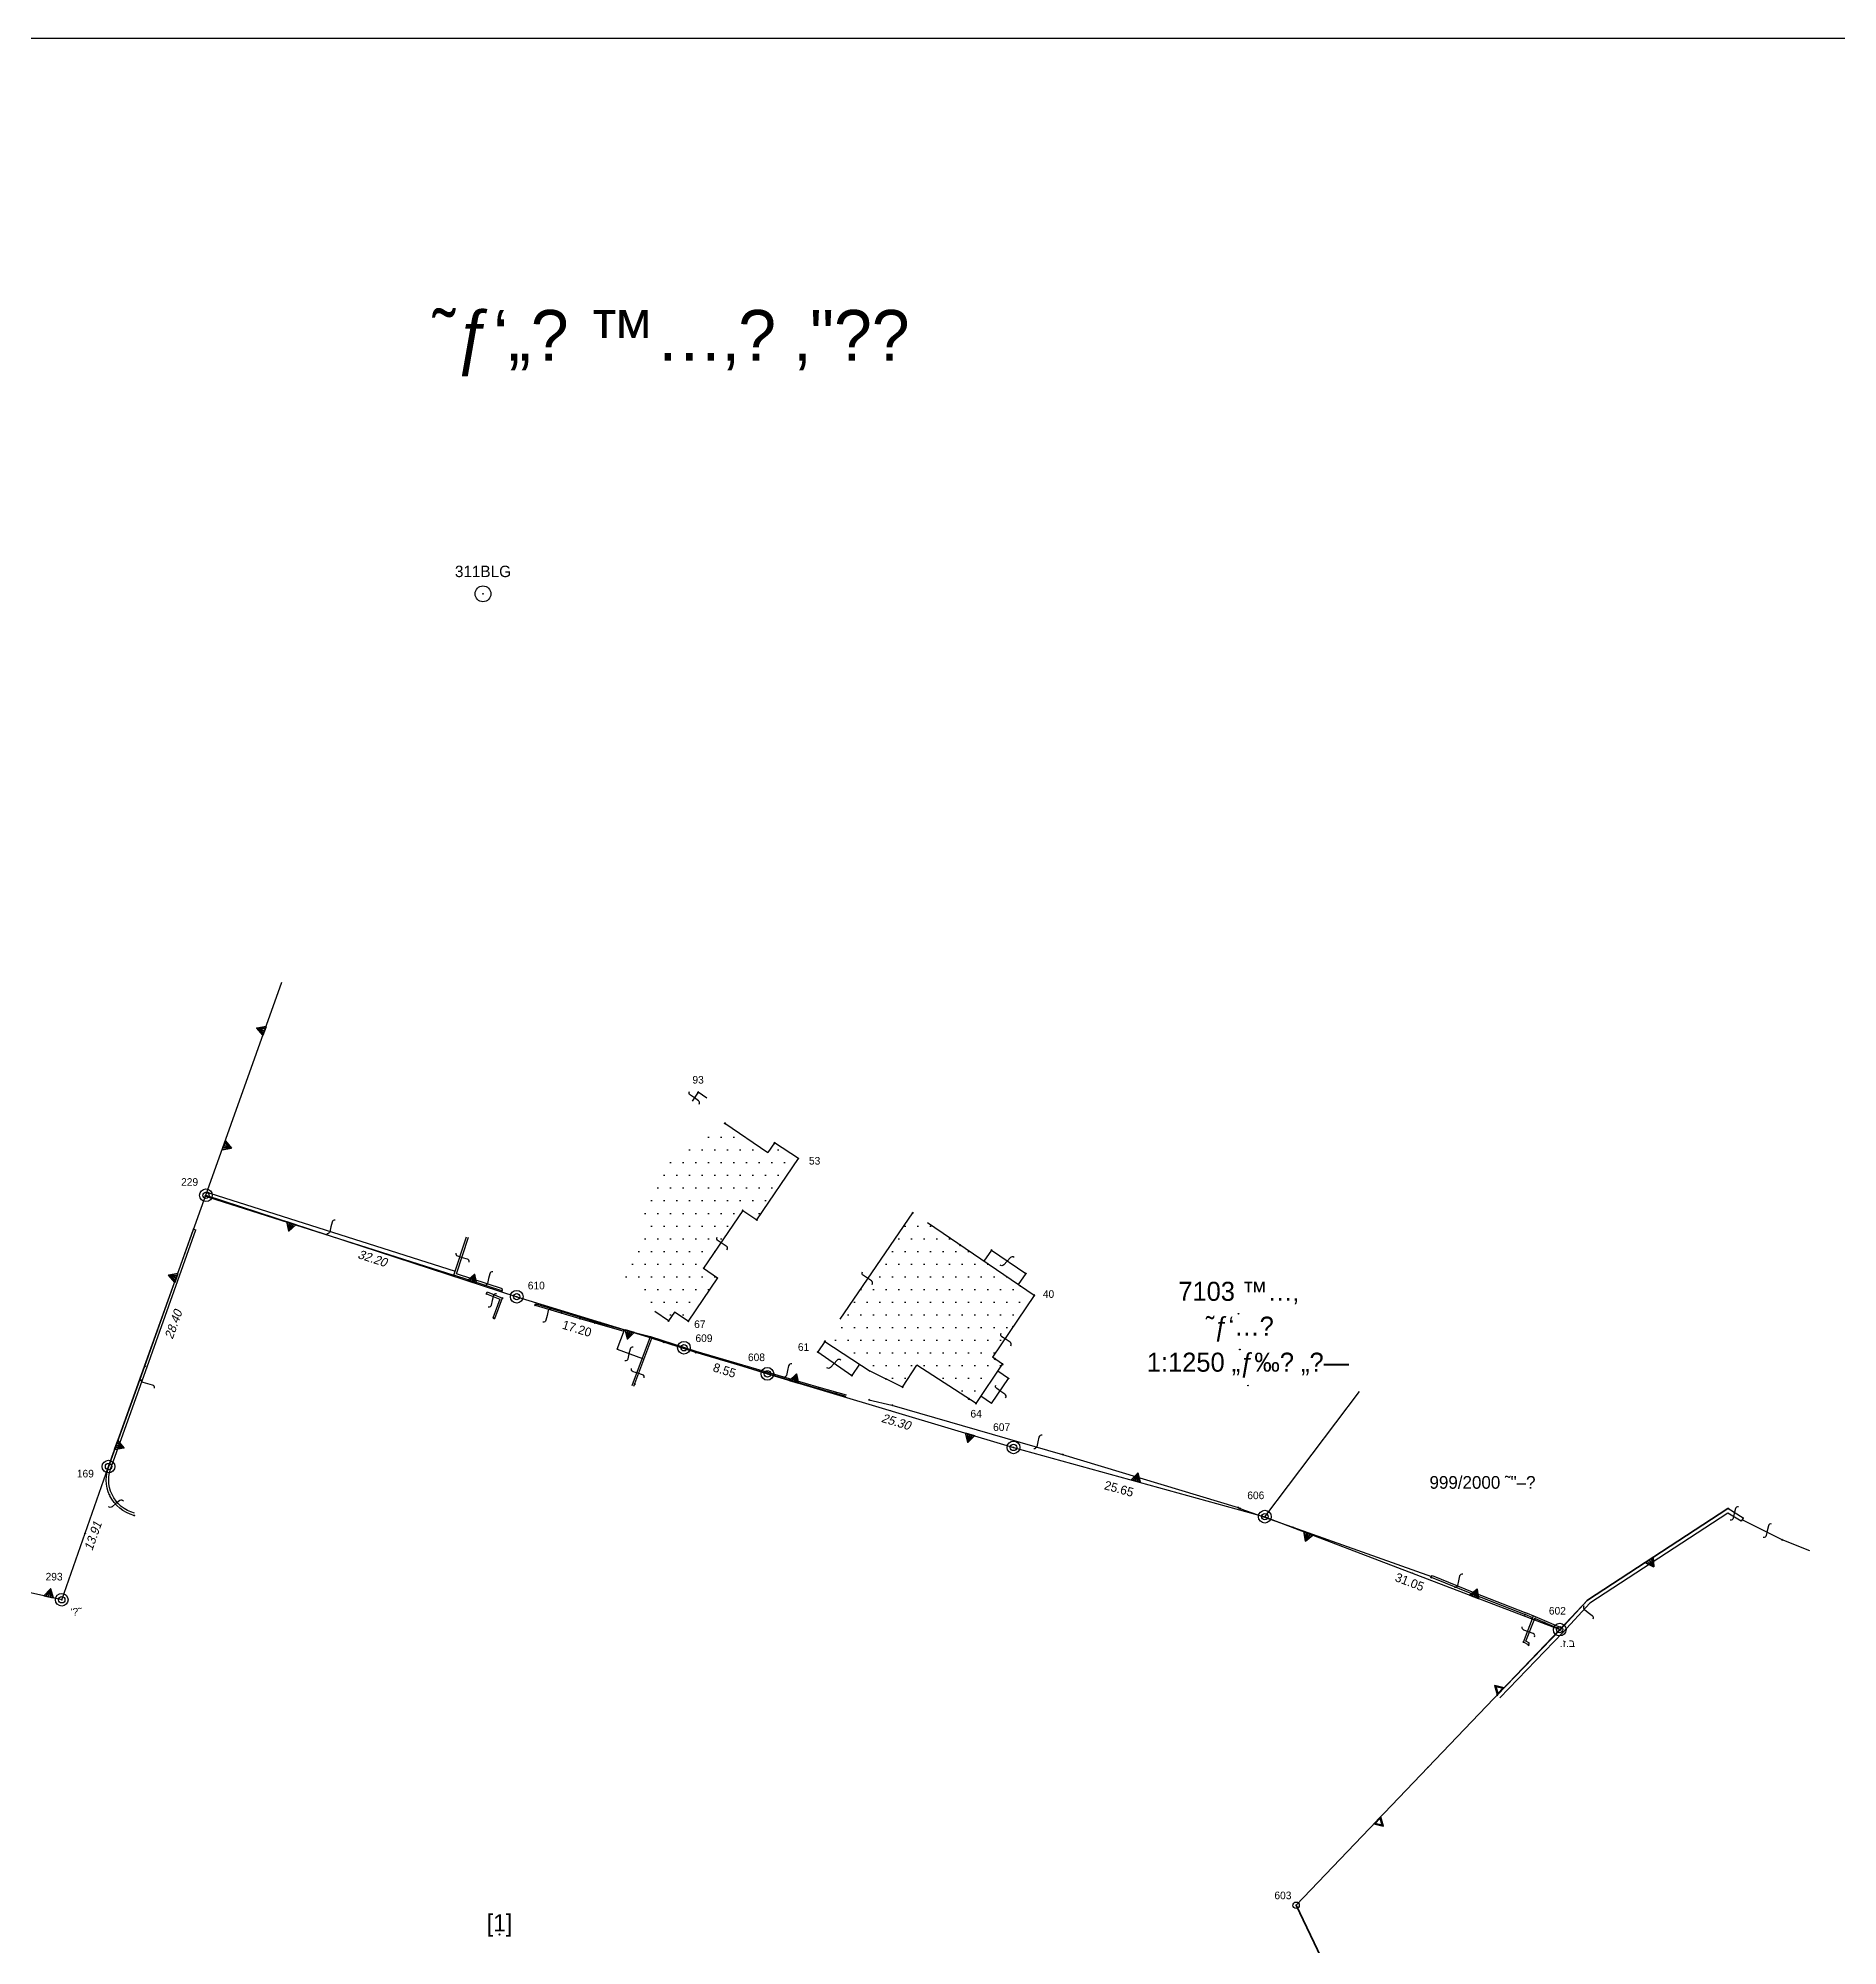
# Model space of a CAD drawing. Header units: feet. Extents: x 179097 to 179535, y 663452 to 663827.
# Drawn here: x 179258.3 to 179435.6, y 663639.1 to 663827 of the extents above; entities that cross this region are included whole.
import ezdxf
from ezdxf.enums import TextEntityAlignment as Align

# ---------------------------------------------------------------- set-up
doc = ezdxf.new("R2010")
doc.units = ezdxf.units.FT
doc.header["$MEASUREMENT"] = 0
doc.linetypes.add('DASHED', pattern=[19.05, 12.7, -6.35])
doc.layers.get('0').update_dxf_attribs({"color": 9})
for name, color, linetype in [('C1603_0', 4, 'Continuous'), ('C1609_0', 2, 'Continuous'), ('C1610_0', 7, 'Continuous'), ('C1611_1', 6, 'Continuous'), ('C1615', 2, 'Continuous'), ('C1650_0_1', 1, 'Continuous'), ('C1656', 7, 'Continuous'), ('C1666', 1, 'Continuous'), ('C1680', 7, 'Continuous'), ('C1690', 7, 'Continuous'), ('Tazar', 7, 'Continuous')]:
    doc.layers.add(name, color=color, linetype=linetype)
for name, color, linetype, lineweight in [('C1650', 7, 'Continuous', 35), ('C1652', 7, 'Continuous', 35), ('C1652_0_1', 1, 'Continuous', 35), ('M1502', 9, 'Continuous', 25), ('M2298', 9, 'DASHED', 25), ('M2602', 9, 'Continuous', 25), ('M2603', 9, 'Continuous', 25)]:
    doc.layers.add(name, color=color, linetype=linetype, lineweight=lineweight)
doc.styles.add('HANIT_TEXT', font='hebtxt')
doc.styles.add('HEBTXT', font='HEBTXT')

# ---------------------------------------------------------------- blocks, each defined once
blk = doc.blocks.new('C1610')
for radius in [1, 0.5]:
    blk.add_circle((0, 0, 1), radius)
blk.add_point((0, 0))
at = {"style": 'HEBTXT'}
blk.add_attdef('POINT_NAME', text='', height=1.2, dxfattribs=at).set_placement((0, 1.5), align=Align.BOTTOM_CENTER)
blk.add_attdef('MARK_DESC', text='', height=1.2, dxfattribs=at).set_placement((2, 0), align=Align.MIDDLE_LEFT)
at = {"style": 'HEBTXT', "flags": 1}
for tag, p in [('CLASS', (0, -3.5)), ('MARK', (0, -2)), ('SOURCE', (0, -5)), ('TOPO', (0, -6.5)), ('COMMENT', (0, -9.5)), ('HEIGHT', (0, -8))]:
    blk.add_attdef(tag, text='', height=1, dxfattribs=at).set_placement(p, align=Align.MIDDLE)
blk = doc.blocks.new('M1502_P')
for points in [[(0.09, 0.09), (-0.09, -0.09)], [(-0.09, 0.09), (0.09, -0.09)]]:
    blk.add_lwpolyline(points)
at = {"style": 'HANIT_TEXT', "flags": 1}
blk.add_attdef('NAME', text='', height=1, dxfattribs=at).set_placement((0, 1), align=Align.BOTTOM_CENTER)
at = {"style": 'HANIT_TEXT'}
blk.add_attdef('HEIGHT', text='', height=1, dxfattribs=at).set_placement((0, -1), align=Align.TOP_CENTER)
at = {"style": 'HANIT_TEXT', "flags": 1}
blk.add_attdef('MARK', text='', height=1, dxfattribs=at).set_placement((0, -3), align=Align.TOP_CENTER)
blk = doc.blocks.new('C1615')
for radius in [1.25, 0.05]:
    blk.add_circle((0, 0), radius)
at = {"style": 'HEBTXT'}
blk.add_attdef('POINT_NAME', text='', height=2, dxfattribs=at).set_placement((0, 3), align=Align.BOTTOM_CENTER)
blk.add_attdef('MARK_DESC', text='', height=2, dxfattribs=at).set_placement((3, 0), align=Align.MIDDLE_LEFT)
at = {"style": 'HEBTXT', "flags": 1}
for tag, p in [('CLASS', (0, -3.5)), ('MARK', (0, -2)), ('SOURCE', (0, -5)), ('TOPO', (0, -6.5)), ('COMMENT', (0, -9.5)), ('HEIGHT', (0, -8))]:
    blk.add_attdef(tag, text='', height=1, dxfattribs=at).set_placement(p, align=Align.MIDDLE)
blk = doc.blocks.new('C1609')
blk.add_circle((0, 0), 0.04)
at = {"style": 'HEBTXT', "width": 10}
blk.add_attdef('CROSS', text='', height=1.4, dxfattribs=at).set_placement((0, 1), align=Align.CENTER)
at = {"style": 'HEBTXT'}
for tag in ['LEGAL_LENGTH', 'RADIUS']:
    blk.add_attdef(tag, text='', height=1.4, dxfattribs=at).set_placement((0, 1), align=Align.CENTER)
at = {"style": 'HEBTXT', "oblique": 12}
blk.add_attdef('CALC_LENGTH', text='', height=1.4, dxfattribs=at).set_placement((0, -0.6), align=Align.TOP_CENTER)
at = {"style": 'HEBTXT', "flags": 1}
for tag, p in [('LINE_NAME', (0, -4)), ('TOPO', (0, -5.5)), ('COMMENT', (0, -7))]:
    blk.add_attdef(tag, text='', height=1, dxfattribs=at).set_placement(p, align=Align.MIDDLE_CENTER)
blk = doc.blocks.new('C1656')
at = {"color": 255}
blk.add_circle((0, 0), 0.05, dxfattribs=at)
at = {"style": 'HEBTXT'}
blk.add_attdef('TEXT', text='', height=3, dxfattribs=at).set_placement((0, 1.31), align=Align.MIDDLE)
blk = doc.blocks.new('C1650_PLT')
for p, q in [((-0.04, 1.13), (-0.4, 0)), ((0, 1.21), (0, 0)), ((0.04, 1.12), (0.37, 0))]:
    blk.add_line(p, q)
blk.add_lwpolyline([(0.75, 0), (0, 1.3), (-0.75, 0)], close=True)
blk = doc.blocks.new('RISH-MAX')
blk.add_lwpolyline([(0, 0), (0, 600), (700, 600), (700, 0)], close=True)
blk = doc.blocks.new('C1611')
blk.add_circle((0, 0), 0.5)
at = {"color": 255}
blk.add_point((0, 0), dxfattribs=at)
at = {"style": 'HEBTXT'}
blk.add_attdef('POINT_NAME', text='', height=1.2, dxfattribs=at).set_placement((0, 1.5), align=Align.BOTTOM_CENTER)
blk.add_attdef('MARK_DESC', text='', height=1.2, dxfattribs=at).set_placement((2, 0), align=Align.MIDDLE_LEFT)
at = {"style": 'HEBTXT', "flags": 1}
for tag, p in [('CLASS', (0, -3.5)), ('MARK', (0, -2)), ('SOURCE', (0, -5)), ('TOPO', (0, -6.5)), ('COMMENT', (0, -9.5)), ('HEIGHT', (0, -8))]:
    blk.add_attdef(tag, text='', height=1, dxfattribs=at).set_placement(p, align=Align.MIDDLE)
blk = doc.blocks.new('C1603')
blk.add_circle((0, 0), 0.1)
at = {"style": 'HEBTXT', "width": 3}
blk.add_attdef('CROSS', text='', height=4, dxfattribs=at).set_placement((0, 1.5), align=Align.MIDDLE)
at = {"style": 'HEBTXT'}
blk.add_attdef('PARCEL_NAME', text='', height=2.7, dxfattribs=at).set_placement((0, 1.5), align=Align.MIDDLE)
at = {"style": 'HEBTXT', "flags": 1}
for tag, p in [('PARCEL_STATUS', (0, -2.5)), ('GUSH', (0, -1)), ('PARCEL_SOURCE', (0, -4)), ('LEGAL_AREA', (0, -5.5)), ('PARCEL_PREVIOUS', (0, -8.5)), ('CALC_AREA', (0, -7)), ('GUSH_PREVIOUS', (0, -10)), ('TABA_PLAN', (0, -11.5)), ('TABA_MIGRASH', (0, -13)), ('TABA_YEUD', (0, -14.5)), ('COMMENT', (0, -16))]:
    blk.add_attdef(tag, text='', height=1, dxfattribs=at).set_placement(p, align=Align.MIDDLE)
blk = doc.blocks.new('C1652_PLT')
for points in [[(0.75, 0), (-0.75, 0), (0, 1.3)], [(0.66, 0.05), (-0.66, 0.05), (0, 1.2)], [(0.58, 0.1), (-0.58, 0.1), (0, 1.1)]]:
    blk.add_lwpolyline(points, close=True)
blk = doc.blocks.new('C1690')
blk.add_lwpolyline([(0.21, 1.23, 0.414214), (-0.12, 0.77), (0.01, 0), (0.15, -0.77, -0.414214), (-0.16, -1.24)], format="xyb")

msp = doc.modelspace()

# ---------------------------------------------------------------- hatches: boundary and pattern name
h = msp.add_hatch()
h.set_pattern_fill('DOTS', color=256, scale=20)
h.paths.add_polyline_path([(179333.23, 663716.64), (179330.88, 663718.19), (179330.23, 663717.24), (179326.01, 663720.11), (179320.83, 663717.08), (179315.38, 663705.37), (179319.09, 663701.57), (179320.44, 663700.66), (179321.03, 663701.53), (179322.38, 663700.62), (179325.25, 663704.89), (179323.89, 663705.85), (179327.75, 663711.54), (179329.13, 663710.61)])
h.paths.add_polyline_path([(179356.46, 663703.17), (179344.48, 663711.3), (179335.84, 663698.64), (179340.3, 663695.71), (179343.49, 663694.14), (179344.89, 663696.3), (179350.73, 663692.51), (179353.34, 663696.38), (179352.34, 663697.07)])

# ---------------------------------------------------------------- linework, layer by layer
at = {"layer": 'C1650_0_1'}
for p, q in [((179265.27, 663686.31), (179274.87, 663713.03)), ((179274.87, 663713.03), (179305.48, 663703.04)), ((179305.48, 663703.04), (179321.96, 663698.01)), ((179321.96, 663698.01), (179330.18, 663695.44)), ((179330.18, 663695.44), (179354.42, 663688.19)), ((179354.42, 663688.19), (179379.18, 663681.37)), ((179260.67, 663673.18), (179265.27, 663686.31)), ((179379.18, 663681.37), (179408.23, 663670.24)), ((179260.67, 663673.18), (179248.87, 663675.82))]:
    msp.add_line(p, q, dxfattribs=at)
at = {"layer": 'C1652_0_1'}
for p, q in [((179382.26, 663643.09), (179408.23, 663670.24)), ((179388.3, 663630.47), (179382.26, 663643.09))]:
    msp.add_line(p, q, dxfattribs=at)
at = {"layer": 'C1666'}
msp.add_line((179274.87, 663713.03), (179282.35, 663734.03), dxfattribs=at)
msp.add_polyline3d([(179408.23, 663670.24, 0.5), (179410.95, 663673.13, -0.12), (179424.8, 663682.17, -0.12)], dxfattribs=at)
at = {"layer": 'M2298'}
for points in [[(179323.35, 663723.18), (179322.76, 663722.31)], [(179324.22, 663722.59), (179323.35, 663723.18)], [(179325.99, 663720.12), (179330.23, 663717.24)], [(179330.88, 663718.19), (179330.23, 663717.24)], [(179333.23, 663716.64), (179330.88, 663718.19)], [(179329.13, 663710.61), (179333.23, 663716.64)], [(179327.75, 663711.54), (179323.89, 663705.85)], [(179327.75, 663711.54), (179329.13, 663710.61)], [(179344.48, 663711.3), (179335.84, 663698.64)], [(179356.46, 663703.17), (179344.48, 663711.3)], [(179323.89, 663705.85), (179325.25, 663704.89)], [(179352.24, 663707.63), (179351.5, 663706.54)], [(179352.24, 663707.63), (179355.62, 663705.32)], [(179325.25, 663704.89), (179322.38, 663700.62)], [(179355.62, 663705.32), (179354.89, 663704.24)], [(179356.46, 663703.17), (179352.34, 663697.07)], [(179320.44, 663700.66), (179319.09, 663701.57)], [(179321.03, 663701.53), (179320.44, 663700.66)], [(179322.38, 663700.62), (179321.03, 663701.53)], [(179315.39, 663697.88), (179316.1, 663699.77)], [(179316.08, 663699.78), (179318.67, 663699.12)], [(179335.84, 663698.64), (179335.14, 663697.6)], [(179335.84, 663698.64), (179340.3, 663695.71)], [(179315.39, 663697.88), (179317.86, 663696.96)], [(179335.14, 663697.6), (179338.5, 663695.28)], [(179339.25, 663696.4), (179338.5, 663695.28)], [(179353.34, 663696.38), (179352.34, 663697.07)], [(179343.49, 663694.14), (179340.3, 663695.71)], [(179343.49, 663694.14), (179344.89, 663696.3)], [(179350.73, 663692.51), (179344.89, 663696.3)], [(179350.73, 663692.51), (179353.34, 663696.38)], [(179352.26, 663692.52), (179353.92, 663694.98)], [(179353.92, 663694.98), (179352.87, 663695.69)], [(179352.26, 663692.52), (179351.21, 663693.23)]]:
    msp.add_lwpolyline(points, dxfattribs=at)
at = {"layer": 'M2602'}
for points in [[(179274.82, 663712.98), (179274.98, 663713.37)], [(179274.98, 663713.37), (179275.25, 663713.25), (179299.43, 663705.56)], [(179274.82, 663712.98), (179275.11, 663712.86), (179299.3, 663705.16)], [(179273.65, 663709.7), (179273.88, 663709.62)], [(179299.3, 663705.16), (179300.53, 663708.95)], [(179299.55, 663705.29), (179300.72, 663708.89)], [(179304.02, 663703.63), (179299.3, 663705.16)], [(179304.08, 663703.82), (179299.55, 663705.29)], [(179302.49, 663703.32), (179302.57, 663703.51)], [(179302.49, 663703.32), (179303.81, 663702.79)], [(179302.57, 663703.51), (179304.07, 663702.9)], [(179303.81, 663702.79), (179303.12, 663700.92)], [(179304.06, 663702.9), (179303.3, 663700.85)], [(179304.02, 663703.63), (179304.08, 663703.82)], [(179307.3, 663702.2), (179307.34, 663702.33)], [(179307.3, 663702.2), (179309.84, 663701.45), (179311.7, 663700.89), (179313.17, 663700.45), (179316.05, 663699.64)], [(179307.34, 663702.33), (179309.88, 663701.58), (179311.74, 663701.02), (179313.21, 663700.58), (179316.1, 663699.77)], [(179303.12, 663700.92), (179303.3, 663700.85)], [(179316.87, 663694.29), (179318.67, 663699.12)], [(179317.03, 663694.23), (179318.78, 663698.95)], [(179318.67, 663699.12), (179323.13, 663697.68), (179335.25, 663694.13), (179337.93, 663693.37)], [(179318.78, 663698.95), (179323.09, 663697.56), (179335.21, 663694.01), (179337.89, 663693.25)], [(179426.29, 663681.23), (179424.8, 663682.17), (179410.95, 663673.13), (179408.28, 663670.22), (179402.06, 663663.79)], [(179426.09, 663680.92), (179424.8, 663681.73), (179411.19, 663672.85), (179408.55, 663669.97), (179402.33, 663663.53)], [(179426.29, 663681.23), (179426.09, 663680.92)], [(179395.57, 663675.4), (179395.65, 663675.59)], [(179395.57, 663675.4), (179399.69, 663673.72), (179404.81, 663671.72)], [(179395.65, 663675.59), (179399.76, 663673.91), (179404.88, 663671.91)], [(179405.15, 663668.73), (179404.65, 663669.02), (179405.66, 663671.59)], [(179405.58, 663671.41), (179404.81, 663671.72)], [(179408.42, 663670.37), (179408.15, 663670.52), (179406.76, 663671.12), (179405.85, 663671.51), (179404.89, 663671.91)], [(179405.25, 663668.9), (179404.9, 663669.11), (179405.77, 663671.33)], [(179408.28, 663670.22), (179408.06, 663670.34), (179406.68, 663670.94), (179405.77, 663671.33)], [(179405.15, 663668.73), (179405.25, 663668.9)]]:
    msp.add_lwpolyline(points, dxfattribs=at)
for points in [[(179267.78, 663681.49, -0.469028), (179265.38, 663686.5), (179268.86, 663696.2), (179273.65, 663709.7)], [(179267.84, 663681.72, -0.470392), (179265.6, 663686.41), (179269.09, 663696.12), (179273.88, 663709.62)]]:
    msp.add_lwpolyline(points, format="xyb", dxfattribs=at)
at = {"layer": 'M2603'}
for points in [[(179340.18, 663692.88), (179342.45, 663692.35), (179359.26, 663687.5), (179376.54, 663682.27), (179376.73, 663682.17), (179381.95, 663680.32), (179395.61, 663675.49)], [(179432.86, 663677.99), (179430.13, 663679.09), (179426.19, 663681.07)]]:
    msp.add_lwpolyline(points, dxfattribs=at)
at = {"layer": 'Tazar', "flags": 128}
msp.add_lwpolyline([(179379.18, 663681.37), (179388.51, 663693.7)], dxfattribs=at)

# ---------------------------------------------------------------- block references
at = {"layer": 'C1603_0', "xscale": 0.625, "yscale": 0.625, "zscale": 0.625}
msp.add_blockref('C1603', (179303.79, 663640.21), dxfattribs=at).add_auto_attribs({'PARCEL_NAME': '[1]'})
at = {"layer": 'C1609_0'}
ref = msp.add_blockref('C1609', (179290.18, 663708.03, 0.69), dxfattribs=dict(at, xscale=0.625, yscale=0.625, zscale=0.625, rotation=341.9242725915939))
ref.add_attrib('CALC_LENGTH', '32.20', dxfattribs={"layer": '0', "height": 0.875, "rotation": 341.9243, "style": 'HEBTXT', "oblique": 12}).set_placement((179291.41, 663707.24, 0.69), align=Align.TOP_CENTER)
ref = msp.add_blockref('C1609', (179270.07, 663699.67), dxfattribs=dict(at, xscale=0.625, yscale=0.625, zscale=0.625, rotation=70.24085373387895))
ref.add_attrib('CALC_LENGTH', '28.40', dxfattribs={"layer": '0', "height": 0.875, "rotation": 70.2409, "style": 'HEBTXT', "oblique": 12}).set_placement((179271.25, 663700.46), align=Align.TOP_CENTER)
ref = msp.add_blockref('C1609', (179313.72, 663700.52, 1), dxfattribs=dict(at, xscale=0.625, yscale=0.625, zscale=0.625, rotation=343.0214680447764))
ref.add_attrib('LEGAL_LENGTH', '17.20', dxfattribs={"layer": '0', "height": 0.875, "rotation": 343.0215, "style": 'HEBTXT'}).set_placement((179311.29, 663699.48, 1), align=Align.CENTER)
ref = msp.add_blockref('C1609', (179326.07, 663696.73), dxfattribs=dict(at, xscale=0.625, yscale=0.625, zscale=0.625, rotation=342.6724313413551))
ref.add_attrib('LEGAL_LENGTH', '8.55', dxfattribs={"layer": '0', "height": 0.875, "rotation": 342.6724, "style": 'HEBTXT'}).set_placement((179325.83, 663695.37), align=Align.CENTER)
ref = msp.add_blockref('C1609', (179342.3, 663691.82, 1), dxfattribs=dict(at, xscale=0.625, yscale=0.625, zscale=0.625, rotation=343.3386313117125))
ref.add_attrib('CALC_LENGTH', '25.30', dxfattribs={"layer": '0', "height": 0.875, "rotation": 343.3386, "style": 'HEBTXT', "oblique": 12}).set_placement((179342.98, 663691.14, 1), align=Align.TOP_CENTER)
ref = msp.add_blockref('C1609', (179366.79, 663684.78, 1), dxfattribs=dict(at, xscale=0.625, yscale=0.625, zscale=0.625, rotation=344.6061935349339))
ref.add_attrib('LEGAL_LENGTH', '25.65', dxfattribs={"layer": '0', "height": 0.875, "rotation": 344.6062, "style": 'HEBTXT'}).set_placement((179364.7, 663683.7, 1), align=Align.CENTER)
at = {"layer": 'C1609_0', "xscale": 0.625, "yscale": 0.625, "zscale": 0.625, "rotation": 70.6924618540688}
msp.add_blockref('C1609', (179262.97, 663679.74, 0.19), dxfattribs=at).add_auto_attribs({'CALC_LENGTH': '13.91'})
at = {"layer": 'C1609_0'}
ref = msp.add_blockref('C1609', (179393.7, 663675.81), dxfattribs=dict(at, xscale=0.625, yscale=0.625, zscale=0.625, rotation=339.044398804458))
ref.add_attrib('LEGAL_LENGTH', '31.05', dxfattribs={"layer": '0', "height": 0.875, "rotation": 339.0444, "style": 'HEBTXT'}).set_placement((179393.29, 663674.53), align=Align.CENTER)
at = {"layer": 'C1609_0', "xscale": 0.625, "yscale": 0.625, "zscale": 0.625, "rotation": 46.27534600559447}
msp.add_blockref('C1609', (179395.24, 663656.67), dxfattribs=at)
at = {"layer": 'C1610_0'}
ref = msp.add_blockref('C1610', (179274.87, 663713.03, 200), dxfattribs=dict(at, xscale=0.625, yscale=0.625, zscale=0.625))
ref.add_attrib('POINT_NAME', '229', dxfattribs={"layer": '0', "height": 0.75, "style": 'HEBTXT'}).set_placement((179273.26, 663713.74, 200), align=Align.BOTTOM_CENTER)
ref = msp.add_blockref('C1610', (179305.48, 663703.04, 200), dxfattribs=dict(at, xscale=0.625, yscale=0.625, zscale=0.625))
ref.add_attrib('POINT_NAME', '610', dxfattribs={"layer": '0', "height": 0.75, "style": 'HEBTXT'}).set_placement((179307.41, 663703.54, 200), align=Align.BOTTOM_CENTER)
ref = msp.add_blockref('C1610', (179321.96, 663698.01, 200), dxfattribs=dict(at, xscale=0.625, yscale=0.625, zscale=0.625))
ref.add_attrib('POINT_NAME', '609', dxfattribs={"layer": '0', "height": 0.75, "style": 'HEBTXT'}).set_placement((179323.93, 663698.35, 200), align=Align.BOTTOM_CENTER)
ref = msp.add_blockref('C1610', (179330.18, 663695.44, 200), dxfattribs=dict(at, xscale=0.625, yscale=0.625, zscale=0.625))
ref.add_attrib('POINT_NAME', '608', dxfattribs={"layer": '0', "height": 0.75, "style": 'HEBTXT'}).set_placement((179329.1, 663696.47, 200), align=Align.BOTTOM_CENTER)
ref = msp.add_blockref('C1610', (179354.42, 663688.19, 200), dxfattribs=dict(at, xscale=0.625, yscale=0.625, zscale=0.625))
ref.add_attrib('POINT_NAME', '607', dxfattribs={"layer": '0', "height": 0.75, "style": 'HEBTXT'}).set_placement((179353.25, 663689.59, 200), align=Align.BOTTOM_CENTER)
ref = msp.add_blockref('C1610', (179265.27, 663686.31, 200), dxfattribs=dict(at, xscale=0.625, yscale=0.625, zscale=0.625))
ref.add_attrib('POINT_NAME', '169', dxfattribs={"layer": '0', "height": 0.75, "style": 'HEBTXT'}).set_placement((179262.99, 663685.01, 200), align=Align.BOTTOM_CENTER)
ref = msp.add_blockref('C1610', (179379.18, 663681.37, 200), dxfattribs=dict(at, xscale=0.625, yscale=0.625, zscale=0.625))
ref.add_attrib('POINT_NAME', '606', dxfattribs={"layer": '0', "height": 0.75, "style": 'HEBTXT'}).set_placement((179378.29, 663682.87, 200), align=Align.BOTTOM_CENTER)
ref = msp.add_blockref('C1610', (179260.67, 663673.18, 200), dxfattribs=dict(at, xscale=0.625, yscale=0.625, zscale=0.625))
ref.add_attrib('POINT_NAME', '293', dxfattribs={"layer": '0', "height": 0.75, "style": 'HEBTXT'}).set_placement((179259.91, 663674.86, 200), align=Align.BOTTOM_CENTER)
ref.add_attrib('MARK_DESC', '‘\x8c˜', dxfattribs={"layer": '0', "height": 0.75, "style": 'HEBTXT'}).set_placement((179261.5, 663672, 200), align=Align.MIDDLE_LEFT)
ref = msp.add_blockref('C1610', (179408.23, 663670.24, 200), dxfattribs=dict(at, xscale=0.625, yscale=0.625, zscale=0.625))
ref.add_attrib('POINT_NAME', '602', dxfattribs={"layer": '0', "height": 0.75, "style": 'HEBTXT'}).set_placement((179408, 663671.5, 200), align=Align.BOTTOM_CENTER)
ref.add_attrib('MARK_DESC', '.ז.ב', dxfattribs={"layer": '0', "height": 0.75, "style": 'HEBTXT'}).set_placement((179408.24, 663668.9, 200), align=Align.MIDDLE_LEFT)
at = {"layer": 'C1611_1'}
ref = msp.add_blockref('C1611', (179382.26, 663643.09, 200), dxfattribs=dict(at, xscale=0.625, yscale=0.625, zscale=0.625))
ref.add_attrib('POINT_NAME', '603', dxfattribs={"layer": '0', "height": 0.75, "style": 'HEBTXT'}).set_placement((179380.96, 663643.46, 200), align=Align.BOTTOM_CENTER)
at = {"layer": 'C1615'}
ref = msp.add_blockref('C1615', (179302.16, 663772.28, 200), dxfattribs=dict(at, xscale=0.625, yscale=0.625, zscale=0.625))
ref.add_attrib('POINT_NAME', '311BLG', dxfattribs={"layer": '0', "height": 1.125, "style": 'HEBTXT'}).set_placement((179302.16, 663773.59, 200), align=Align.BOTTOM_CENTER)
at = {"layer": 'C1650'}
for p, xscale, yscale, zscale, rotation in [((179280.64, 663729.23), 0.625, 0.625, 0.625, 70.24085373387895), ((179276.62, 663717.95), 0.625, 0.625, 0.625, 250.2408537338791), ((179283.28, 663710.28), 0.625, 0.625, 0.625, 161.924272591565), ((179271.95, 663704.89), 0.625, 0.625, 0.625, 70.24085373387895), ((179301.08, 663704.48, 0.91), 0.625, 0.625, 0.625, 341.9242725915651), ((179316.62, 663699.64), 0.625, 0.625, 0.625, 163.021468044764), ((179332.8, 663694.66, 1), 0.625, 0.625, 0.625, 343.3703483748309), ((179350.14, 663689.47, 1), 0.625, 0.625, 0.625, 163.3777992950172), ((179266.03, 663688.42), 0.625, 0.625, 0.625, 250.2408537338789), ((179366.45, 663684.88, 1), 0.6249999999999999, 0.6249999999999999, 0.6249999999999999, 344.6141786507701), ((179383.46, 663679.73), 0.625, 0.625, 0.625, 159.044398804458), ((179417.05, 663677.11), 0.625, 0.625, 0.625, 213.1327892401945), ((179259.37, 663673.47), 0.625, 0.625, 0.625, 347.366765604636), ((179399.8, 663673.47), 0.625, 0.625, 0.625, 339.044398804458), ((179399.8, 663673.47), 0.625, 0.625, 0.625, 339.044398804458)]:
    msp.add_blockref('C1650_PLT', p, dxfattribs=dict(at, xscale=xscale, yscale=yscale, zscale=zscale, rotation=rotation))
at = {"layer": 'C1652', "xscale": 0.6250000000000002, "yscale": 0.6250000000000002, "zscale": 0.6250000000000002}
for p, rotation in [((179402.42, 663664.17), 46.47810880887532), ((179390.25, 663651.45), 226.4781088088753)]:
    msp.add_blockref('C1652_PLT', p, dxfattribs=dict(at, rotation=rotation))
at = {"layer": 'C1656'}
ref = msp.add_blockref('C1656', (179376.58, 663701.36), dxfattribs=dict(at, xscale=0.625, yscale=0.625, zscale=0.625))
ref.add_attrib('TEXT', '7103 ™…‚', dxfattribs={"layer": '0', "height": 1.875, "style": 'HEBTXT'}).set_placement((179376.58, 663703.41), align=Align.MIDDLE)
ref = msp.add_blockref('C1656', (179376.72, 663697.84), dxfattribs=dict(at, xscale=0.625, yscale=0.625, zscale=0.625))
ref.add_attrib('TEXT', '˜ƒ‘…\x8e', dxfattribs={"layer": '0', "height": 1.875, "style": 'HEBTXT'}).set_placement((179376.72, 663699.89), align=Align.MIDDLE)
ref = msp.add_blockref('C1656', (179377.52, 663694.28), dxfattribs=dict(at, xscale=0.625, yscale=0.625, zscale=0.625))
ref.add_attrib('TEXT', '1:1250 „ƒ‰\x8e „\x90—', dxfattribs={"layer": '0', "height": 1.875, "style": 'HEBTXT'}).set_placement((179377.52, 663696.33), align=Align.MIDDLE)
at = {"layer": 'C1680', "xscale": 0.625, "yscale": 0.625, "zscale": 0.625}
msp.add_blockref('RISH-MAX', (179097.14, 663452.02), dxfattribs=at)
at = {"layer": 'C1690'}
for p, xscale, yscale, zscale, rotation in [((179323, 663722.63), 0.6250000000000001, 0.6250000000000001, 0.6250000000000001, 226.1913317466453), ((179287.17, 663709.92), 0.6250000000000001, 0.6250000000000001, 0.6250000000000001, 336.9827030378602), ((179325.73, 663708.29), 0.6250000000000001, 0.6250000000000001, 0.6250000000000001, 226.1913317466453), ((179300.16, 663706.89), 0.6250000000000001, 0.6250000000000001, 0.6250000000000001, 243.9801507514005), ((179353.78, 663706.54), 0.6250000000000001, 0.6250000000000001, 0.6250000000000001, 307.1537233162902), ((179302.7, 663704.83), 0.6250000000000002, 0.6250000000000002, 0.6250000000000002, 336.9827030378602), ((179340.04, 663704.87), 0.6250000000000001, 0.6250000000000001, 0.6250000000000001, 226.1913317466453), ((179303.06, 663702.67), 0.6250000000000001, 0.6250000000000001, 0.6250000000000001, 336.9827030378602), ((179308.46, 663701.2), 0.6250000000000001, 0.6250000000000001, 0.6250000000000001, 336.9827030378602), ((179353.69, 663698.83), 0.6250000000000001, 0.6250000000000001, 0.6250000000000001, 226.1913317466453), ((179316.53, 663697.4), 0.6250000000000001, 0.6250000000000001, 0.6250000000000001, 336.9827030378602), ((179332.15, 663695.77), 0.6250000000000001, 0.6250000000000001, 0.6250000000000001, 336.9827030378602), ((179336.71, 663696.43), 0.6250000000000001, 0.6250000000000001, 0.6250000000000001, 307.1537233162902), ((179269.15, 663694.47), 0.625, 0.625, 0.625, 244.8177719862021), ((179317.42, 663695.51), 0.6250000000000002, 0.6250000000000002, 0.6250000000000002, 241.9971455356311), ((179353.18, 663693.72), 0.6250000000000001, 0.6250000000000001, 0.6250000000000001, 226.1913317466453), ((179356.81, 663688.74), 0.6250000000000001, 0.6250000000000001, 0.6250000000000001, 336.9827030378602), ((179266, 663682.66), 0.625, 0.625, 0.625, 298.6548473189719), ((179425.41, 663681.69), 0.6250000000000002, 0.6250000000000002, 0.6250000000000002, 336.9827030378602), ((179428.67, 663679.99), 0.6250000000000001, 0.6250000000000001, 0.6250000000000001, 336.9827030378602), ((179398.25, 663675.06), 0.6250000000000001, 0.6250000000000001, 0.6250000000000001, 336.9827030378602), ((179411.04, 663671.92), 0.6250000000000002, 0.6250000000000002, 0.6250000000000002, 42.64741234223784), ((179405.16, 663670.03), 0.6250000000000002, 0.6250000000000002, 0.6250000000000002, 239.4178624935095)]:
    msp.add_blockref('C1690', p, dxfattribs=dict(at, xscale=xscale, yscale=yscale, zscale=zscale, rotation=rotation))
at = {"layer": 'M1502'}
ref = msp.add_blockref('M1502_P', (179323.35, 663723.18), dxfattribs=dict(at, xscale=0.625, yscale=0.625, zscale=0.625))
ref.add_attrib('NAME', '93', dxfattribs={"layer": '0', "height": 0.75, "style": 'HANIT_TEXT'}).set_placement((179323.35, 663723.81), align=Align.BOTTOM_CENTER)
at = {"layer": 'M1502', "xscale": 0.625, "yscale": 0.625, "zscale": 0.625}
for p in [(179325.99, 663720.12), (179330.88, 663718.19), (179274.82, 663712.98), (179275.11, 663712.86), (179327.75, 663711.54), (179273.65, 663709.7), (179329.13, 663710.61), (179344.48, 663711.3), (179349.16, 663708.12), (179352.24, 663707.63), (179323.89, 663705.85), (179299.3, 663705.16), (179325.25, 663704.89), (179355.1, 663704.09), (179355.62, 663705.32), (179302.49, 663703.32), (179304.02, 663703.63), (179304.06, 663702.9), (179307.3, 663702.2), (179303.27, 663700.91), (179309.84, 663701.45), (179311.7, 663700.89), (179313.17, 663700.45), (179320.44, 663700.66), (179319.98, 663698.56), (179335.84, 663698.64), (179354.38, 663700.09), (179315.39, 663697.88), (179317.85, 663696.93), (179323.09, 663697.56), (179352.58, 663696.9), (179353.34, 663696.38), (179268.86, 663696.2), (179338.5, 663695.28), (179341.86, 663694.94), (179353.92, 663694.98), (179317.11, 663694.42), (179335.21, 663694.01), (179336.93, 663693.52), (179340.18, 663692.88), (179343.49, 663694.14), (179350.02, 663692.97), (179342.45, 663692.35), (179359.26, 663687.5), (179265.38, 663686.5), (179265.36, 663683.53), (179267.78, 663681.49), (179376.54, 663682.27), (179376.73, 663682.17), (179424.8, 663682.17), (179381.95, 663680.32), (179426.29, 663681.23), (179430.13, 663679.09), (179395.57, 663675.4), (179399.69, 663673.72), (179410.95, 663673.13), (179404.81, 663671.72), (179405.77, 663671.33), (179406.68, 663670.94), (179408.06, 663670.34), (179408.28, 663670.22), (179404.65, 663669.02), (179405.15, 663668.73), (179402.06, 663663.79)]:
    msp.add_blockref('M1502_P', p, dxfattribs=at)
at = {"layer": 'M1502'}
ref = msp.add_blockref('M1502_P', (179333.23, 663716.64), dxfattribs=dict(at, xscale=0.625, yscale=0.625, zscale=0.625))
ref.add_attrib('NAME', '53', dxfattribs={"layer": '0', "height": 0.75, "style": 'HANIT_TEXT'}).set_placement((179334.83, 663715.83), align=Align.BOTTOM_CENTER)
ref = msp.add_blockref('M1502_P', (179356.46, 663703.17), dxfattribs=dict(at, xscale=0.625, yscale=0.625, zscale=0.625))
ref.add_attrib('NAME', '40', dxfattribs={"layer": '0', "height": 0.75, "style": 'HANIT_TEXT'}).set_placement((179357.87, 663702.7), align=Align.BOTTOM_CENTER)
ref = msp.add_blockref('M1502_P', (179322.38, 663700.62), dxfattribs=dict(at, xscale=0.625, yscale=0.625, zscale=0.625))
ref.add_attrib('NAME', '67', dxfattribs={"layer": '0', "height": 0.75, "style": 'HANIT_TEXT'}).set_placement((179323.52, 663699.73), align=Align.BOTTOM_CENTER)
ref = msp.add_blockref('M1502_P', (179335.14, 663697.6), dxfattribs=dict(at, xscale=0.625, yscale=0.625, zscale=0.625))
ref.add_attrib('NAME', '61', dxfattribs={"layer": '0', "height": 0.75, "style": 'HANIT_TEXT'}).set_placement((179333.74, 663697.48), align=Align.BOTTOM_CENTER)
ref = msp.add_blockref('M1502_P', (179350.73, 663692.51), dxfattribs=dict(at, xscale=0.625, yscale=0.625, zscale=0.625))
ref.add_attrib('NAME', '64', dxfattribs={"layer": '0', "height": 0.75, "style": 'HANIT_TEXT'}).set_placement((179350.74, 663690.91), align=Align.BOTTOM_CENTER)

# ---------------------------------------------------------------- texts
at = {"layer": 'C1680', "style": 'HEBTXT'}
msp.add_text('˜ƒ‘„\x81 ™…‚\x8c ‚"\x9a\x9a', height=5, dxfattribs=at).set_placement((179297.22, 663795.24))
at = {"layer": 'Tazar', "style": 'HEBTXT'}
msp.add_text('999/2000 ˜"–\x9a', height=1.25, dxfattribs=at).set_placement((179395.4, 663684.12))

doc.saveas('drawing.dxf')
